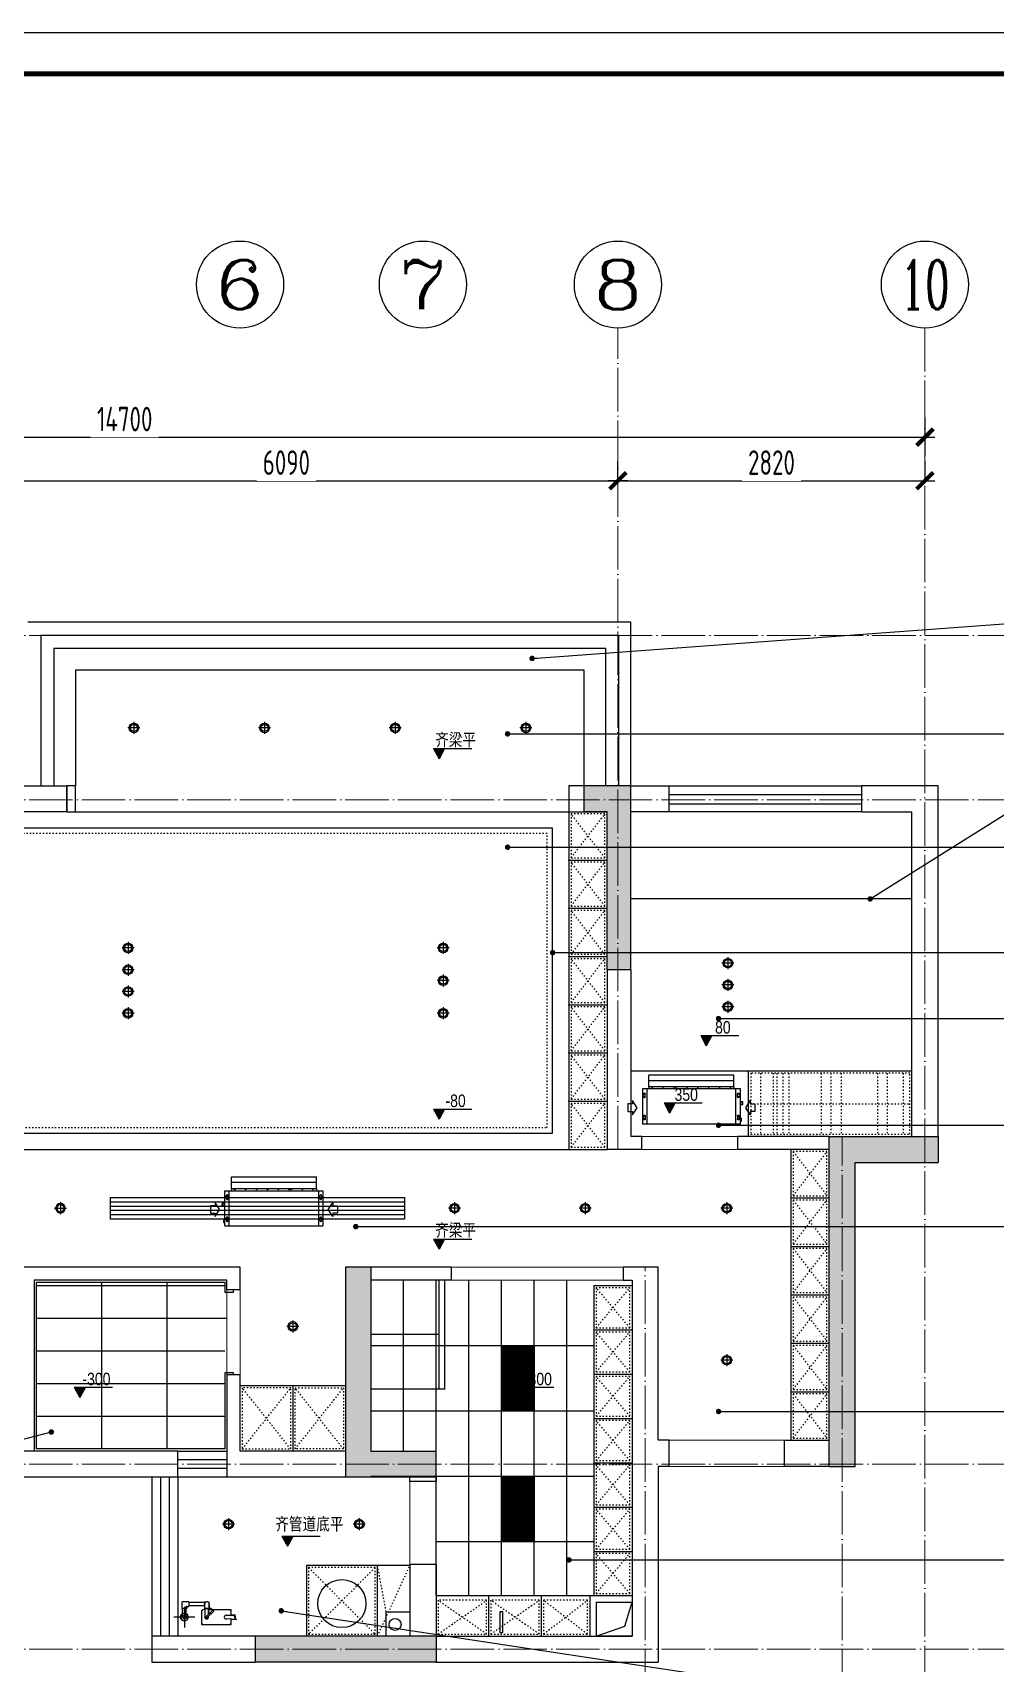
# Model space of a CAD drawing. Header units: inches. Extents: x -50945 to 250244, y -404780 to 18493.
# Drawn here: x 105423 to 114265, y -352325 to -337352 of the extents above; entities that cross this region are included whole.
import ezdxf
from ezdxf.enums import TextEntityAlignment as Align

# ---------------------------------------------------------------- set-up
doc = ezdxf.new("R2010")
doc.units = ezdxf.units.IN
doc.header["$MEASUREMENT"] = 0
doc.linetypes.add('ACAD_ISO03W100', pattern=[30, 12, -18])
doc.linetypes.add('DOTE', pattern=[2.42, 2, -0.2, 0.02, -0.2])
for name, color, linetype in [('15开关布置图-YJ', 2, 'Continuous'), ('AXIS', 1, 'Continuous'), ('AXIS_TEXT', 7, 'Continuous'), ('A图框', 7, 'Continuous'), ('D-ARCHI', 250, 'Continuous'), ('EVH 立面填充', 8, 'Continuous'), ('IBS-003-建筑窗框', 3, 'Continuous'), ('IBS-050-建筑文字标注', 50, 'Continuous'), ('IBS-182-原建筑非承重墙', 150, 'Continuous'), ('IBS-200-原建筑承重墙柱', 200, 'Continuous'), ('IBS-63-原建筑窗', 63, 'Continuous'), ('IDS-030-造型完成面(看线)', 30, 'Continuous'), ('IDS-040-固定高家具', 40, 'Continuous'), ('IFF-31-卫浴洁具', 31, 'Continuous'), ('IFF-51-活动家具', 51, 'Continuous'), ('IRC-022-天花设备', 22, 'Continuous'), ('IRC-2-天花灯具', 2, 'Continuous'), ('IRC-30-天花轮廓线', 30, 'Continuous'), ('外标注', 50, 'Continuous')]:
    doc.layers.add(name, color=color, linetype=linetype)
for name, color, linetype, lineweight in [('墙体', 9, 'Continuous', 25), ('天棚材质标注', 2, 'Continuous', 5), ('门', 65, 'Continuous', 13)]:
    doc.layers.add(name, color=color, linetype=linetype, lineweight=lineweight)
doc.styles.add('-宋体', font='', dxfattribs={"width": 0.8})
doc.styles.add('_TCH_AXIS', font='COMPLEX', dxfattribs={"bigfont": 'GBCBIG'})
doc.styles.add('COMPLEX', font='COMPLEX')
doc.styles.add('HBA-DIMT', font='ARCHS.SHX', dxfattribs={"width": 0.8})
doc.styles.get('-宋体').set_extended_font_data('SimSun')
doc.dimstyles.new('HBA_40', dxfattribs={"dimscale": 50, "dimtxt": 2.5, "dimasz": 0.1, "dimexe": 2, "dimexo": 2.5, "dimgap": 0.6, "dimtad": 1, "dimdec": 0, "dimrnd": 5, "dimzin": 0, "dimtxsty": 'HBA-DIMT', "dimblk": 'HBA_DIMENSION_TICK', "dimblk1": 'HBA_DIMENSION_TICK', "dimblk2": 'HBA_DIMENSION_TICK', "dimcen": 0.125, "dimclrd": 44, "dimclre": 44, "dimclrt": 2, "dimadec": 0, "dimazin": 0, "dimtfac": 1, "dimtdec": 0, "dimtix": 1, "dimtmove": 1, "dimatfit": 3, "dimldrblk": 'HBA_Leader_Dot', "dimfxl": 0, "dimtvp": 1, "dimtfill": 1, "dimtolj": 1, "dimtzin": 0, "dimarcsym": 0})

# ---------------------------------------------------------------- blocks, each defined once
blk = doc.blocks.new('11')
at = {"layer": 'IBS-182-原建筑非承重墙'}
for p, q in [((140567, -1131), (140516, -1131)), ((140535, -1131), (140528, -1131)), ((140528, -1166), (140567, -1166)), ((140528, -1166), (140567, -1166)), ((140567, -1131), (140535, -1131)), ((140567, -1131), (140535, -1131)), ((140567, -1166), (140535, -1166)), ((140841, -1081), (140567, -1080)), ((140567, -1080), (140567, -1131)), ((140576, -1080), (140567, -1080)), ((140567, -1080), (140567, -1131)), ((140567, -1101), (140567, -1131)), ((140567, -1131), (140615, -1132)), ((140567, -1166), (140567, -1196)), ((140615, -1166), (140567, -1166)), ((140567, -1166), (140567, -1217)), ((140567, -1166), (140567, -1196)), ((140820, -1081), (140588, -1080)), ((140820, -1081), (140588, -1080)), ((140788, -1145), (140728, -1204)), ((140775, -1157), (140728, -1204)), ((140797, -1154), (140737, -1214)), ((140737, -1214), (140775, -1175)), ((140737, -1214), (140775, -1175)), ((140775, -1157), (140788, -1145)), ((140775, -1149), (140775, -1157)), ((140775, -1149), (140775, -1157)), ((140775, -1149), (140775, -1157)), ((140775, -1217), (140775, -1175)), ((140775, -1175), (140775, -1227)), ((140775, -1175), (140775, -1217)), ((140809, -1218), (140810, -1149)), ((140809, -1227), (140810, -1149)), ((140810, -1145), (140810, -1149)), ((140810, -1149), (140810, -1145)), ((140841, -1081), (140820, -1081)), ((140840, -1209), (140841, -1081)), ((140840, -1101), (140841, -1081)), ((140840, -1197), (140840, -1101)), ((140840, -1209), (140840, -1101)), ((140901, -1150), (141093, -1150)), ((140980, -1150), (140980, -1228)), ((140980, -1180), (140980, -1248)), ((140980, -1180), (140980, -1228)), ((140997, -1245), (140997, -1054)), ((141014, -1150), (141014, -1228)), ((141014, -1228), (141014, -1180)), ((141014, -1228), (141014, -1180)), ((140567, -1208), (140567, -1217)), ((140567, -1217), (140770, -1217)), ((140567, -1217), (140587, -1217)), ((140587, -1217), (140775, -1217)), ((140587, -1217), (140740, -1217)), ((140737, -1214), (140728, -1204)), ((140728, -1204), (140737, -1214)), ((140750, -1227), (140737, -1214)), ((140740, -1217), (140750, -1227)), ((140775, -1227), (140750, -1227)), ((140750, -1227), (140770, -1227)), ((140770, -1217), (140770, -1288)), ((140812, -1227), (140770, -1227)), ((140770, -1269), (140770, -1227)), ((140770, -1227), (140770, -1269)), ((140770, -1269), (140770, -1288)), ((140775, -1217), (140775, -1227)), ((140775, -1217), (140775, -1227)), ((140775, -1227), (140809, -1227)), ((140955, -1286), (140803, -1286)), ((140803, -1286), (140812, -1286)), ((140803, -1286), (140812, -1286)), ((140809, -1218), (140820, -1218)), ((140809, -1218), (140809, -1227)), ((140812, -1252), (140812, -1221)), ((140812, -1252), (140812, -1221)), ((140812, -1252), (140812, -1227)), ((140812, -1252), (140812, -1269)), ((140812, -1252), (140955, -1252)), ((140812, -1286), (140812, -1252)), ((140812, -1286), (140812, -1252)), ((140955, -1252), (140953, -1252)), ((140955, -1252), (140953, -1252)), ((140962, -1248), (140955, -1248)), ((140955, -1290), (140955, -1248)), ((140955, -1251), (140955, -1252)), ((140955, -1251), (140955, -1252)), ((140955, -1290), (140982, -1290)), ((140975, -1234), (140975, -1228)), ((140975, -1228), (140980, -1228)), ((140975, -1248), (140975, -1228)), ((140975, -1228), (141018, -1228)), ((140980, -1228), (140975, -1228)), ((140975, -1228), (140975, -1234)), ((140975, -1234), (140975, -1248)), ((140980, -1248), (140975, -1248)), ((140975, -1248), (140980, -1248)), ((140980, -1228), (141014, -1228)), ((140980, -1248), (140980, -1228)), ((140980, -1228), (141018, -1228)), ((140982, -1290), (141018, -1290)), ((141014, -1228), (141018, -1228)), ((141018, -1228), (141014, -1228)), ((141018, -1228), (141014, -1228)), ((141018, -1235), (141018, -1228)), ((141018, -1235), (141018, -1228)), ((141018, -1228), (141018, -1235)), ((141018, -1235), (141018, -1228)), ((141018, -1228), (141018, -1235)), ((141018, -1235), (141018, -1290))]:
    blk.add_line(p, q, dxfattribs=at)
blk.add_circle((140997, -1150), 34.9, dxfattribs=at)
for start, end in [(0, 180), (0, 180), (180, 240.5217), (180, 240.5217), (299.176, 0), (299.176, 0)]:
    blk.add_arc((140997, -1150), 34.9, start, end, dxfattribs=at)
for centre, major_axis, start_param, end_param in [((140553, -1149), (-17.5, -17.5), -1.141223, -0.024085), ((140540, -1140), (-6.72, -6.72), 4.378011, 6.612288), ((140531, -1157), (-6.72, -6.72), 1.236418, 3.470695), ((140588, -1101), (-14.5, 14.5), 5.495149, 7.065946), ((140587, -1196), (-14.5, 14.5), 0.78276, 2.353557), ((140615, -1149), (-12.1, -12.1), 0.78276, 3.924353), ((140793, -1149), (-12.1, 12.1), 3.924353, 7.065946), ((140793, -1149), (-4.6, -4.6), 1.568158, 4.709751), ((140820, -1101), (-14.5, -14.5), 2.353557, 3.924353), ((140820, -1197), (-14.5, -14.5), 0.78276, 2.353557), ((140997, -1150), (-12.1, 12.1), 4.709751, 10.992936), ((140791, -1269), (-15, 15), 0.78276, 2.986227), ((140791, -1269), (-15, 15), 2.986227, 3.924353), ((140962, -1234), (-9.66, 9.66), 2.353557, 3.924353)]:
    blk.add_ellipse(centre, major_axis=major_axis, ratio=1, start_param=start_param, end_param=end_param, dxfattribs=at)
at = {"layer": 'IBS-182-原建筑非承重墙', "extrusion": (0, 0, -1)}
for start_param, end_param in [(5.500425, 7.071221), (5.500425, 7.071221), (3.929629, 5.500425), (3.929629, 5.500425), (7.071221, 8.642018), (7.071221, 8.642018), (2.358832, 3.929629), (2.358832, 3.929629)]:
    blk.add_ellipse((140997, -1150), major_axis=(-12.1, 12.1), ratio=1, start_param=start_param, end_param=end_param, dxfattribs=at)
blk = doc.blocks.new('HBA_DIMENSION_TICK')
at = {"color": 0, "linetype": 'ByBlock'}
for p, q in [((-10, 0), (0, 0)), ((0, 0), (10, 0))]:
    blk.add_line(p, q, dxfattribs=at)
at = {"color": 50, "linetype": 'ByBlock'}
blk.add_solid([(-10, -7), (-7, -10), (7, 10), (10, 7)], dxfattribs=at)
blk = doc.blocks.new('*D871')
at = {"layer": 'Defpoints', "color": 0, "transparency": 16777216}
for p in [(110799, -341466), (104709, -341691), (110799, -341691)]:
    blk.add_point(p, dxfattribs=at)
at = {"layer": '外标注', "color": 44, "lineweight": -2, "transparency": 16777216}
for p, q in [((104709, -341466), (104709, -341286)), ((110799, -341466), (110799, -341286)), ((104718, -341466), (110790, -341466))]:
    blk.add_line(p, q, dxfattribs=at)
at = {"layer": '外标注', "color": 44, "lineweight": -2, "transparency": 16777216, "xscale": 9, "yscale": 9, "zscale": 9, "rotation": 180}
blk.add_blockref('HBA_DIMENSION_TICK', (104709, -341466), dxfattribs=at)
at = {"layer": '外标注', "color": 44, "lineweight": -2, "transparency": 16777216, "xscale": 9, "yscale": 9, "zscale": 9}
blk.add_blockref('HBA_DIMENSION_TICK', (110799, -341466), dxfattribs=at)
at = {"layer": '外标注', "color": 2, "transparency": 16777216, "insert": (107754, -341300), "char_height": 225, "attachment_point": 5, "style": 'HBA-DIMT', "bg_fill": 3, "box_fill_scale": 1.25, "bg_fill_color": 256, "bg_fill_true_color": 13158600, "bg_fill_transparency": 0}
blk.add_mtext('\\A1;6090', dxfattribs=at)
blk = doc.blocks.new('HBA_Leader_Dot')
at = {"color": 0, "linetype": 'ByBlock'}
blk.add_line((-5, 0), (-10, 0), dxfattribs=at)
at = {"color": 0, "linetype": 'ByBlock', "const_width": 5}
blk.add_lwpolyline([(-2.5, 0, 1), (2.5, 0, 1)], format="xyb", close=True, dxfattribs=at)
blk = doc.blocks.new('*D872')
at = {"layer": 'Defpoints', "color": 0, "transparency": 16777216}
for p in [(113619, -341466), (110799, -341691), (113619, -341691)]:
    blk.add_point(p, dxfattribs=at)
at = {"layer": '外标注', "color": 44, "lineweight": -2, "transparency": 16777216}
for p, q in [((110799, -341466), (110799, -341286)), ((113619, -341466), (113619, -341286)), ((110808, -341466), (113610, -341466))]:
    blk.add_line(p, q, dxfattribs=at)
at = {"layer": '外标注', "color": 44, "lineweight": -2, "transparency": 16777216, "xscale": 9, "yscale": 9, "zscale": 9, "rotation": 180}
blk.add_blockref('HBA_DIMENSION_TICK', (110799, -341466), dxfattribs=at)
at = {"layer": '外标注', "color": 44, "lineweight": -2, "transparency": 16777216, "xscale": 9, "yscale": 9, "zscale": 9}
blk.add_blockref('HBA_DIMENSION_TICK', (113619, -341466), dxfattribs=at)
at = {"layer": '外标注', "color": 2, "transparency": 16777216, "insert": (112209, -341300), "char_height": 225, "attachment_point": 5, "style": 'HBA-DIMT', "bg_fill": 3, "box_fill_scale": 1.25, "bg_fill_color": 256, "bg_fill_true_color": 13158600, "bg_fill_transparency": 0}
blk.add_mtext('\\A1;2820', dxfattribs=at)
blk = doc.blocks.new('*D873')
at = {"layer": 'Defpoints', "color": 0, "transparency": 16777216}
for p in [(113619, -341066), (98919, -341466), (113619, -341466)]:
    blk.add_point(p, dxfattribs=at)
at = {"layer": '外标注', "color": 44, "lineweight": -2, "transparency": 16777216}
for p, q in [((98919, -341241), (98919, -340886)), ((113619, -341241), (113619, -340886)), ((98928, -341066), (113610, -341066))]:
    blk.add_line(p, q, dxfattribs=at)
at = {"layer": '外标注', "color": 44, "lineweight": -2, "transparency": 16777216, "xscale": 9, "yscale": 9, "zscale": 9, "rotation": 180}
blk.add_blockref('HBA_DIMENSION_TICK', (98919, -341066), dxfattribs=at)
at = {"layer": '外标注', "color": 44, "lineweight": -2, "transparency": 16777216, "xscale": 9, "yscale": 9, "zscale": 9}
blk.add_blockref('HBA_DIMENSION_TICK', (113619, -341066), dxfattribs=at)
at = {"layer": '外标注', "color": 2, "transparency": 16777216, "insert": (106269, -340900), "char_height": 225, "attachment_point": 5, "style": 'HBA-DIMT', "bg_fill": 3, "box_fill_scale": 1.25, "bg_fill_color": 256, "bg_fill_true_color": 13158600, "bg_fill_transparency": 0}
blk.add_mtext('\\A1;14700', dxfattribs=at)
blk = doc.blocks.new('_AXISO')
blk.add_circle((0, 0), 0.5)
at = {"layer": 'AXIS_TEXT', "style": 'COMPLEX', "width": 1.041667}
blk.add_attdef('A', text='', height=0.56, dxfattribs=at).set_placement((-0.25, -0.28), (0.25, -0.28), align=Align.FIT)
blk = doc.blocks.new('gegeg')
at = {"layer": 'A图框'}
blk.add_lwpolyline([(162587, -39218), (162587, -60008), (133187, -60008), (133187, -39218)], close=True, dxfattribs=at)
at = {"layer": 'A图框', "const_width": 42}
blk.add_lwpolyline([(133537, -40125), (133537, -39568), (162237, -39568), (162237, -57908)], dxfattribs=at)
blk = doc.blocks.new('A$C2C253EB8')
at = {"layer": 'IRC-2-天花灯具', "color": 250}
for p, q in [((0, 55), (110, 55)), ((55, 0), (55, 110))]:
    blk.add_line(p, q, dxfattribs=at)
at = {"layer": 'IRC-2-天花灯具', "color": 2}
blk.add_ellipse((55, 55), major_axis=(44, 0), ratio=1, start_param=1.571461413961594, end_param=7.85464672114118, dxfattribs=at)
at = {"layer": 'IRC-2-天花灯具', "color": 251}
blk.add_ellipse((55, 55), major_axis=(33, 0), ratio=1, start_param=1.570667, end_param=7.853852, dxfattribs=at)
blk = doc.blocks.new('A$C61603E42')
at = {"layer": '墙体'}
blk.add_hatch(color=256, dxfattribs=at).paths.add_polyline_path([(85, 0), (171, 157), (0, 157)])
blk.add_line((0, 157), (585, 157), dxfattribs=at)
for points in [[(0, 157), (85, 0)], [(171, 157), (85, 0)]]:
    blk.add_lwpolyline(points, dxfattribs=at)
blk = doc.blocks.new('ewrwrewqewer')
at = {"layer": 'IRC-022-天花设备'}
for p, q in [((1808539, 857245), (1808539, 857568)), ((1808539, 857268), (1808539, 857568)), ((1809439, 857568), (1808539, 857568)), ((1808552, 857514), (1808552, 857523)), ((1808566, 857493), (1808566, 857523)), ((1808579, 857245), (1808579, 857568)), ((1809399, 857568), (1809399, 857245)), ((1809412, 857493), (1809412, 857523)), ((1809426, 857514), (1809426, 857523)), ((1809439, 857568), (1809439, 857245)), ((1809439, 857541), (1809449, 857541)), ((1809449, 857541), (1809449, 857515)), ((1808406, 857418), (1808406, 857453)), ((1808406, 857453), (1808448, 857453)), ((1808406, 857383), (1808406, 857418)), ((1808448, 857383), (1808406, 857383)), ((1808448, 857453), (1808448, 857483)), ((1808448, 857483), (1808490, 857418)), ((1808490, 857418), (1808448, 857353)), ((1808448, 857353), (1808448, 857383)), ((1808552, 857514), (1808539, 857514)), ((1808552, 857501), (1808539, 857501)), ((1808552, 857493), (1808552, 857501)), ((1809426, 857514), (1809439, 857514)), ((1809426, 857501), (1809439, 857501)), ((1809426, 857493), (1809426, 857501)), ((1809439, 857515), (1809449, 857515)), ((1809439, 857390), (1809459, 857390)), ((1809439, 857385), (1809459, 857385)), ((1809459, 857390), (1809459, 857360)), ((1809459, 857390), (1809463, 857386)), ((1809463, 857386), (1809463, 857363)), ((1809530, 857483), (1809488, 857418)), ((1809488, 857418), (1809530, 857353)), ((1809530, 857453), (1809530, 857483)), ((1809572, 857453), (1809530, 857453)), ((1809530, 857353), (1809530, 857383)), ((1809530, 857383), (1809572, 857383)), ((1809572, 857418), (1809572, 857453)), ((1809572, 857383), (1809572, 857418)), ((1808552, 857311), (1808539, 857311)), ((1808552, 857298), (1808539, 857298)), ((1809439, 857245), (1808539, 857245)), ((1808552, 857320), (1808552, 857311)), ((1808552, 857298), (1808552, 857290)), ((1808566, 857320), (1808566, 857290)), ((1808599, 857225), (1808599, 857245)), ((1809379, 857225), (1808599, 857225)), ((1808599, 857225), (1808599, 857118)), ((1809379, 857225), (1809379, 857245)), ((1809379, 857225), (1809379, 857118)), ((1809412, 857320), (1809412, 857290)), ((1809426, 857320), (1809426, 857311)), ((1809426, 857311), (1809439, 857311)), ((1809426, 857298), (1809439, 857298)), ((1809426, 857298), (1809426, 857290)), ((1809439, 857365), (1809459, 857365)), ((1809439, 857360), (1809459, 857360)), ((1809459, 857360), (1809463, 857363)), ((1808599, 857169), (1809379, 857169)), ((1809379, 857118), (1808599, 857118))]:
    blk.add_line(p, q, dxfattribs=at)
for centre in [(1808629, 857235), (1808729, 857235), (1808829, 857235), (1808849, 857235), (1808948, 857235), (1809048, 857235), (1809148, 857235), (1809248, 857235), (1809348, 857235)]:
    blk.add_circle(centre, 2.35, dxfattribs=at)
for centre, start, end in [((1808559, 857523), 359.9995, 180), ((1809419, 857523), 0, 180.0005), ((1808559, 857493), 180, 0.0316), ((1809419, 857493), 179.9684, 0), ((1808559, 857320), 359.9684, 180), ((1808559, 857290), 180, 0.0005), ((1809419, 857320), 0, 180.0316), ((1809419, 857290), 179.9995, 0)]:
    blk.add_arc(centre, 6.67, start, end, dxfattribs=at)

msp = doc.modelspace()

# ---------------------------------------------------------------- hatches: boundary and pattern name
at = {"layer": 'EVH 立面填充'}
h = msp.add_hatch(color=256, dxfattribs=at)
h.dxf.hatch_style = 1
h.paths.add_polyline_path([(110698.67, -344506.29), (110698.67, -345956.29), (110918.67, -345956.29), (110918.67, -344266.29), (110488.67, -344266.29), (110488.67, -344506.29)])
h = msp.add_hatch(color=256, dxfattribs=at)
h.dxf.hatch_style = 1
h.paths.add_polyline_path([(112978.67, -347726.29), (113738.67, -347726.29), (113738.67, -347486.29), (112738.67, -347486.29), (112738.67, -350516.29), (112978.67, -350516.29)])
h = msp.add_hatch(color=256, dxfattribs=at)
h.dxf.hatch_style = 1
h.paths.add_polyline_path([(109128.37, -350616.29), (109128.37, -350376.29), (108528.37, -350376.29), (108528.37, -348686.29), (108298.37, -348686.29), (108298.37, -350616.29)])
h = msp.add_hatch(color=256, dxfattribs=at)
h.dxf.hatch_style = 1
h.paths.add_polyline_path([(107468.37, -352075.46), (107468.37, -352313.79), (109128.37, -352313.79), (109128.37, -352075.46)])
at = {"layer": 'IRC-2-天花灯具'}
h = msp.add_hatch(dxfattribs=at)
h.set_pattern_fill('ANSI31', color=256, scale=80)
h.set_pattern_definition([(45, (0, -44951.78), (-7.0710678, 7.0710678), [])])
h.paths.add_polyline_path([(110028.15, -349406.29), (109728.15, -349406.29), (109728.15, -350006.29), (110028.15, -350006.29)])
h = msp.add_hatch(dxfattribs=at)
h.set_pattern_fill('ANSI31', color=256, scale=80)
h.set_pattern_definition([(45, (0, -46151.78), (-7.0710678, 7.0710678), [])])
h.paths.add_polyline_path([(110028.15, -350606.29), (109728.15, -350606.29), (109728.15, -351206.29), (110028.15, -351206.29)])

# ---------------------------------------------------------------- linework, layer by layer
for p in [(110348.67, -344949.15), (110348.67, -345392), (110348.67, -345834.86), (110348.67, -346277.72), (110348.67, -346720.58), (110348.67, -347163.43), (112388.67, -348051.29), (112388.67, -348496.29), (112388.67, -348941.29), (112388.67, -349386.29), (112388.67, -349831.29)]:
    msp.add_point(p)
at = {"layer": 'D-ARCHI', "color": 251, "linetype": 'DOTE', "lineweight": 5, "ltscale": 200}
for p, q in [((116438.67, -342886.05), (96111.41, -342886.05)), ((116438.67, -344396.29), (96098.67, -344396.29)), ((112858.67, -355014.62), (112858.67, -347486.29)), ((111048.37, -355014.62), (111048.37, -348686.29)), ((116438.67, -350496.29), (96111.41, -350496.29)), ((116438.67, -352194.62), (96111.41, -352194.62))]:
    msp.add_line(p, q, dxfattribs=at)
at = {"layer": 'IBS-003-建筑窗框', "color": 251, "ltscale": 10}
for p, q in [((110918.67, -342766.05), (105378.67, -342766.05)), ((110918.67, -344266.29), (110918.67, -342766.05)), ((110688.67, -343006.05), (105618.67, -343006.05)), ((105618.67, -343006.05), (105618.67, -344266.29)), ((110688.67, -344266.29), (110688.67, -343006.05)), ((110488.67, -343206.05), (105818.67, -343206.05)), ((105818.67, -343206.05), (105818.67, -344266.29)), ((110488.67, -344266.29), (110488.67, -343206.05)), ((111268.67, -344266.29), (113038.67, -344266.29)), ((113038.67, -344506.29), (111268.67, -344506.29)), ((106758.37, -350376.29), (107208.37, -350376.29)), ((106518.37, -350616.29), (106518.37, -352076.29)), ((107208.37, -350616.29), (106758.37, -350616.29)), ((106758.37, -350616.29), (106758.37, -352076.29))]:
    msp.add_line(p, q, dxfattribs=at)
at = {"layer": 'IBS-182-原建筑非承重墙'}
for p, q in [((105228.67, -344266.29), (105738.67, -344266.29)), ((105738.67, -344506.29), (105738.67, -344266.29)), ((110918.67, -344266.29), (111268.67, -344266.29)), ((111268.67, -344506.29), (111268.67, -344266.29)), ((113738.67, -344266.29), (113038.67, -344266.29)), ((113038.67, -344506.29), (113038.67, -344266.29)), ((113738.67, -347486.29), (113738.67, -344266.29)), ((105738.67, -344506.29), (105228.67, -344506.29)), ((111268.67, -344506.29), (110918.67, -344506.29)), ((113038.67, -344506.29), (113498.67, -344506.29)), ((113498.67, -347486.29), (113498.67, -344506.29)), ((110698.67, -345956.29), (110698.67, -347606.29)), ((110918.67, -345956.29), (110918.67, -347486.29)), ((111018.67, -347486.29), (110918.67, -347486.29)), ((111018.67, -347606.29), (111018.67, -347486.29)), ((111898.67, -347606.29), (111898.67, -347486.29)), ((112738.67, -347486.29), (111898.67, -347486.29)), ((111018.67, -347606.29), (110698.67, -347606.29)), ((112738.67, -347606.29), (111898.67, -347606.29)), ((107328.37, -348686.29), (103678.37, -348686.29)), ((107328.37, -348896.29), (107328.37, -348686.29)), ((109268.37, -348686.29), (108528.37, -348686.29)), ((109268.37, -348686.29), (109268.37, -348806.29)), ((111168.37, -348686.29), (110848.37, -348686.29)), ((110848.37, -348686.29), (110848.37, -348806.29)), ((111168.37, -350276.29), (111168.37, -348686.29)), ((107208.37, -348806.29), (105438.37, -348806.29)), ((105438.37, -348806.29), (105438.37, -350376.29)), ((107208.37, -348896.29), (107208.37, -348806.29)), ((109268.37, -348806.29), (108528.37, -348806.29)), ((110848.37, -348806.29), (110928.37, -348806.29)), ((110928.37, -348806.29), (110928.37, -352076.29)), ((107328.37, -348896.29), (107208.37, -348896.29)), ((107328.37, -349676.29), (107208.37, -349676.29)), ((107208.37, -349676.29), (107208.37, -350616.29)), ((107328.37, -350376.29), (107328.37, -349676.29)), ((111268.37, -350276.29), (111168.37, -350276.29)), ((111268.37, -350516.29), (111268.37, -350276.29)), ((112328.67, -350516.29), (112328.67, -350276.29)), ((112328.67, -350276.29), (112738.67, -350276.29)), ((105438.37, -350376.29), (104058.37, -350376.29)), ((106758.37, -350376.29), (105438.37, -350376.29)), ((106758.37, -350616.29), (106758.37, -350376.29)), ((108298.37, -350376.29), (107328.37, -350376.29)), ((111268.37, -350516.29), (111168.37, -350516.29)), ((111168.37, -350516.29), (111168.37, -352314.62)), ((112738.67, -350516.29), (112328.67, -350516.29)), ((106518.37, -350616.29), (104058.37, -350616.29)), ((106758.37, -350616.29), (106518.37, -350616.29)), ((108298.37, -350616.29), (107208.37, -350616.29)), ((108888.37, -350656.29), (108888.37, -350616.29)), ((109128.37, -350656.29), (108888.37, -350656.29)), ((109128.37, -350616.29), (109128.37, -350656.29)), ((109128.37, -351416.29), (108888.37, -351416.29)), ((108888.37, -351416.29), (108888.37, -352076.29)), ((109128.37, -351416.29), (109128.37, -352076.29)), ((110540.13, -351703.3), (110540.13, -352076.29)), ((110540.13, -351703.3), (110928.37, -351703.3)), ((108668.37, -351856.29), (108668.37, -352076.29)), ((108888.37, -351856.29), (108668.37, -351856.29)), ((110600.13, -351763.3), (110600.13, -352076.29)), ((110600.13, -351763.3), (110928.37, -351763.3)), ((110861.84, -351983.71), (110928.37, -351763.3)), ((110600.13, -352076.29), (110861.84, -351983.71)), ((107468.37, -352076.29), (106518.37, -352076.29)), ((106518.37, -352076.29), (106518.37, -352314.62)), ((109128.37, -352076.29), (110928.37, -352076.29)), ((110928.37, -352076.29), (110600.13, -352076.29)), ((106518.37, -352314.62), (107468.37, -352314.62)), ((109128.37, -352314.62), (111168.37, -352314.62))]:
    msp.add_line(p, q, dxfattribs=at)
for points in [[(105738.67, -344506.29), (105818.67, -344506.29), (105818.67, -344266.29), (105738.67, -344266.29)], [(110348.67, -344506.29), (110488.67, -344506.29), (110488.67, -344266.29), (110348.67, -344266.29)]]:
    msp.add_lwpolyline(points, close=True, dxfattribs=at)
msp.add_circle((108752.41, -351967.86), 55, dxfattribs=at)
at = {"layer": 'IBS-200-原建筑承重墙柱', "ltscale": 0.02}
for p, q in [((110488.67, -344506.29), (110488.67, -344266.29)), ((110918.67, -344266.29), (110488.67, -344266.29)), ((110918.67, -345956.29), (110918.67, -344266.29)), ((110698.67, -344506.29), (110488.67, -344506.29)), ((110698.67, -345956.29), (110698.67, -344506.29)), ((110918.67, -345956.29), (110698.67, -345956.29)), ((112738.67, -350516.29), (112738.67, -347486.29)), ((112738.67, -347486.29), (113738.67, -347486.29)), ((113738.67, -347486.29), (113738.67, -347726.29)), ((112978.67, -350516.29), (112978.67, -347726.29)), ((112978.67, -347726.29), (113738.67, -347726.29)), ((108298.37, -348686.29), (108298.37, -350616.29)), ((108528.37, -348686.29), (108298.37, -348686.29)), ((108528.37, -348686.29), (108528.37, -350376.29)), ((108528.37, -350376.29), (109128.37, -350376.29)), ((109128.37, -350616.29), (109128.37, -350376.29)), ((112738.67, -350516.29), (112978.67, -350516.29)), ((109128.37, -350616.29), (108298.37, -350616.29)), ((109128.37, -352076.29), (107468.37, -352076.29)), ((107468.37, -352076.29), (107468.37, -352314.62)), ((109128.37, -352076.29), (109128.37, -352314.62)), ((109128.37, -352314.62), (107468.37, -352314.62))]:
    msp.add_line(p, q, dxfattribs=at)
at = {"layer": 'IBS-63-原建筑窗'}
for p, q in [((110808.67, -342886.05), (105498.67, -342886.05)), ((105498.67, -342886.05), (105498.67, -344266.29)), ((110808.67, -344266.29), (110808.67, -342886.05)), ((111268.67, -344346.29), (113038.67, -344346.29)), ((111268.67, -344433.87), (113038.67, -344433.87)), ((107208.37, -350456.29), (106758.37, -350456.29)), ((106598.37, -350616.29), (106598.37, -352076.29)), ((106678.37, -350616.29), (106678.37, -352076.29)), ((107208.37, -350536.29), (106758.37, -350536.29))]:
    msp.add_line(p, q, dxfattribs=at)
at = {"layer": 'IDS-030-造型完成面(看线)'}
msp.add_lwpolyline([(107268.37, -349676.29), (107268.37, -349656.29), (107188.37, -349656.29), (107188.37, -350356.29), (105458.37, -350356.29), (105458.37, -348826.29), (107188.37, -348826.29), (107188.37, -348916.29), (107268.37, -348916.29), (107268.37, -348896.29)], dxfattribs=at)
at = {"layer": 'IDS-040-固定高家具'}
for p, q in [((110348.67, -344506.29), (110348.67, -347606.29)), ((110348.67, -344506.29), (110698.67, -344506.29)), ((110348.67, -344949.15), (110698.67, -344949.15)), ((110348.67, -345392), (110698.67, -345392)), ((110348.67, -345834.86), (110698.67, -345834.86)), ((110348.67, -346277.72), (110698.67, -346277.72)), ((110348.67, -346720.58), (110698.67, -346720.58)), ((113498.67, -346886.29), (111998.67, -346886.29)), ((111998.67, -347486.29), (111998.67, -346886.29)), ((110348.67, -347163.43), (110698.67, -347163.43)), ((110348.67, -347606.29), (110698.67, -347606.29)), ((112388.67, -350276.29), (112388.67, -347606.29)), ((112388.67, -348051.29), (112738.67, -348051.29)), ((112388.67, -348496.29), (112738.67, -348496.29)), ((110578.37, -348856.29), (110578.37, -351703.3)), ((110578.37, -348856.29), (110928.37, -348856.29)), ((112388.67, -348941.29), (112738.67, -348941.29)), ((110578.37, -349263.01), (110928.37, -349263.01)), ((112388.67, -349386.29), (112738.67, -349386.29)), ((110578.37, -349669.72), (110928.37, -349669.72)), ((108298.37, -349776.29), (107328.37, -349776.29)), ((107813.37, -349776.29), (107813.37, -350376.29)), ((112388.67, -349831.29), (112738.67, -349831.29)), ((110578.37, -350076.44), (110928.37, -350076.44)), ((110578.37, -350483.15), (110928.37, -350483.15)), ((110578.37, -350889.87), (110928.37, -350889.87)), ((110578.37, -351296.58), (110928.37, -351296.58)), ((108888.37, -351426.29), (107938.37, -351426.29)), ((107938.37, -351426.29), (107938.37, -352076.29)), ((108588.37, -351426.29), (108588.37, -352076.29)), ((109128.37, -351703.3), (110540.13, -351703.3)), ((109611.7, -351703.3), (109611.7, -352076.29)), ((110095.04, -351703.3), (110095.04, -352076.29))]:
    msp.add_line(p, q, dxfattribs=at)
at = {"layer": 'IDS-040-固定高家具', "linetype": 'ACAD_ISO03W100'}
for p, q in [((110368.67, -344929.15), (110678.67, -344526.29)), ((110678.67, -344929.15), (110368.67, -344526.29)), ((110368.67, -345372), (110678.67, -344969.15)), ((110678.67, -345372), (110368.67, -344969.15)), ((110368.67, -345814.86), (110678.67, -345412)), ((110678.67, -345814.86), (110368.67, -345412)), ((110368.67, -346257.72), (110678.67, -345854.86)), ((110678.67, -346257.72), (110368.67, -345854.86)), ((110368.67, -346700.58), (110678.67, -346297.72)), ((110678.67, -346700.58), (110368.67, -346297.72)), ((110368.67, -347143.43), (110678.67, -346740.58)), ((110678.67, -347143.43), (110368.67, -346740.58)), ((112107.83, -346906.29), (112107.83, -347466.29)), ((112224.46, -346906.29), (112224.46, -347466.29)), ((112258.16, -346906.29), (112258.16, -347466.29)), ((112312.59, -346906.29), (112312.59, -347466.29)), ((112369.61, -346906.29), (112369.61, -347466.29)), ((112665.1, -346906.29), (112665.1, -347466.29)), ((112753.22, -346906.29), (112753.22, -347466.29)), ((112849.12, -346906.29), (112849.12, -347466.29)), ((113183.49, -346906.29), (113183.49, -347466.29)), ((113271.61, -346906.29), (113271.61, -347466.29)), ((113419.35, -346906.29), (113419.35, -347466.29)), ((110368.67, -347586.29), (110678.67, -347183.43)), ((110678.67, -347586.29), (110368.67, -347183.43)), ((112018.67, -347186.29), (113478.67, -347186.29)), ((112408.67, -348031.29), (112718.67, -347626.29)), ((112408.67, -347626.29), (112718.67, -348031.29)), ((112408.67, -348476.29), (112718.67, -348071.29)), ((112408.67, -348071.29), (112718.67, -348476.29)), ((112408.67, -348921.29), (112718.67, -348516.29)), ((112408.67, -348516.29), (112718.67, -348921.29)), ((110598.37, -349243.01), (110908.37, -348876.29)), ((110908.37, -349243.01), (110598.37, -348876.29)), ((112408.67, -349366.29), (112718.67, -348961.29)), ((112408.67, -348961.29), (112718.67, -349366.29)), ((110598.37, -349649.72), (110908.37, -349283.01)), ((110908.37, -349649.72), (110598.37, -349283.01)), ((112408.67, -349811.29), (112718.67, -349406.29)), ((112408.67, -349406.29), (112718.67, -349811.29)), ((110598.37, -350056.44), (110908.37, -349689.72)), ((110908.37, -350056.44), (110598.37, -349689.72)), ((107348.37, -350356.29), (107793.37, -349796.29)), ((107793.37, -350356.29), (107348.37, -349796.29)), ((108278.37, -350356.29), (107833.37, -349796.29)), ((107833.37, -350356.29), (108278.37, -349796.29)), ((112408.67, -350256.29), (112718.67, -349851.29)), ((112408.67, -349851.29), (112718.67, -350256.29)), ((110598.37, -350463.15), (110908.37, -350096.44)), ((110908.37, -350463.15), (110598.37, -350096.44)), ((110598.37, -350869.87), (110908.37, -350503.15)), ((110908.37, -350869.87), (110598.37, -350503.15)), ((110598.37, -351276.58), (110908.37, -350909.87)), ((110908.37, -351276.58), (110598.37, -350909.87)), ((110598.37, -351683.3), (110908.37, -351316.58)), ((110908.37, -351683.3), (110598.37, -351316.58)), ((108568.37, -351446.29), (107958.37, -352056.29)), ((107958.37, -351446.29), (108568.37, -352056.29)), ((108588.37, -351426.29), (108668.37, -351856.29)), ((108590.16, -352076.29), (108888.37, -351426.29)), ((109148.37, -352056.29), (109591.7, -351746.29)), ((109591.7, -352056.29), (109148.37, -351746.29)), ((109631.7, -352056.29), (110075.04, -351746.29)), ((110075.04, -352056.29), (109631.7, -351746.29)), ((110115.04, -352056.29), (110518.71, -351746.29)), ((110518.71, -352056.29), (110115.04, -351746.29))]:
    msp.add_line(p, q, dxfattribs=at)
for points in [[(110368.67, -344929.15), (110678.67, -344929.15), (110678.67, -344526.29), (110368.67, -344526.29)], [(110368.67, -345372), (110678.67, -345372), (110678.67, -344969.15), (110368.67, -344969.15)], [(110368.67, -345814.86), (110678.67, -345814.86), (110678.67, -345412), (110368.67, -345412)], [(110368.67, -346257.72), (110678.67, -346257.72), (110678.67, -345854.86), (110368.67, -345854.86)], [(110368.67, -346700.58), (110678.67, -346700.58), (110678.67, -346297.72), (110368.67, -346297.72)], [(110368.67, -347143.43), (110678.67, -347143.43), (110678.67, -346740.58), (110368.67, -346740.58)], [(112018.67, -347466.29), (113478.67, -347466.29), (113478.67, -346906.29), (112018.67, -346906.29)], [(110368.67, -347586.29), (110678.67, -347586.29), (110678.67, -347183.43), (110368.67, -347183.43)], [(112408.67, -348031.29), (112718.67, -348031.29), (112718.67, -347626.29), (112408.67, -347626.29)], [(112408.67, -348476.29), (112718.67, -348476.29), (112718.67, -348071.29), (112408.67, -348071.29)], [(112408.67, -348921.29), (112718.67, -348921.29), (112718.67, -348516.29), (112408.67, -348516.29)], [(110598.37, -349243.01), (110908.37, -349243.01), (110908.37, -348876.29), (110598.37, -348876.29)], [(112408.67, -349366.29), (112718.67, -349366.29), (112718.67, -348961.29), (112408.67, -348961.29)], [(110598.37, -349649.72), (110908.37, -349649.72), (110908.37, -349283.01), (110598.37, -349283.01)], [(112408.67, -349811.29), (112718.67, -349811.29), (112718.67, -349406.29), (112408.67, -349406.29)], [(110598.37, -350056.44), (110908.37, -350056.44), (110908.37, -349689.72), (110598.37, -349689.72)], [(107348.37, -350356.29), (107793.37, -350356.29), (107793.37, -349796.29), (107348.37, -349796.29)], [(108278.37, -350356.29), (107833.37, -350356.29), (107833.37, -349796.29), (108278.37, -349796.29)], [(112408.67, -350256.29), (112718.67, -350256.29), (112718.67, -349851.29), (112408.67, -349851.29)], [(110598.37, -350463.15), (110908.37, -350463.15), (110908.37, -350096.44), (110598.37, -350096.44)], [(110598.37, -350869.87), (110908.37, -350869.87), (110908.37, -350503.15), (110598.37, -350503.15)], [(110598.37, -351276.58), (110908.37, -351276.58), (110908.37, -350909.87), (110598.37, -350909.87)], [(110598.37, -351683.3), (110908.37, -351683.3), (110908.37, -351316.58), (110598.37, -351316.58)], [(107958.37, -352056.29), (108568.37, -352056.29), (108568.37, -351446.29), (107958.37, -351446.29)], [(109148.37, -352056.29), (109591.7, -352056.29), (109591.7, -351746.29), (109148.37, -351746.29)], [(109631.7, -352056.29), (110075.04, -352056.29), (110075.04, -351746.29), (109631.7, -351746.29)], [(110115.04, -352056.29), (110518.71, -352056.29), (110518.71, -351746.29), (110115.04, -351746.29)]]:
    msp.add_lwpolyline(points, close=True, dxfattribs=at)
at = {"layer": 'IDS-040-固定高家具'}
msp.add_circle((108263.37, -351776.29), 220.91, dxfattribs=at)
at = {"layer": 'IFF-31-卫浴洁具', "ltscale": 0.02}
msp.add_lwpolyline([(109742.62, -351851.3), (109714.12, -351851.3), (109714.12, -352041.3), (109742.62, -352041.3)], close=True, dxfattribs=at)
at = {"layer": 'IFF-51-活动家具'}
for p, q in [((109158.37, -349806.29), (109158.37, -348806.29)), ((109208.37, -349806.29), (109208.37, -348806.29)), ((109158.37, -349306.29), (108528.37, -349306.29)), ((109208.37, -349806.29), (108528.37, -349806.29)), ((109128.37, -350376.29), (109128.37, -349806.29))]:
    msp.add_line(p, q, dxfattribs=at)
at = {"layer": 'IRC-022-天花设备'}
for p, q in [((106138.67, -348088.12), (108838.67, -348088.12)), ((106138.67, -348128.12), (108838.67, -348128.12)), ((106138.67, -348164.46), (108838.67, -348164.46)), ((106138.67, -348204.46), (108838.67, -348204.46))]:
    msp.add_line(p, q, dxfattribs=at)
msp.add_lwpolyline([(106138.67, -348046.29), (108838.67, -348046.29), (108838.67, -348246.29), (106138.67, -348246.29)], close=True, dxfattribs=at)
at = {"layer": 'IRC-2-天花灯具', "linetype": 'ACAD_ISO03W100'}
msp.add_lwpolyline([(105178.67, -347406.29), (110148.67, -347406.29), (110148.67, -344706.29), (105178.67, -344706.29)], close=True, dxfattribs=at)
at = {"layer": 'IRC-2-天花灯具'}
for points in [[(109728.15, -349406.29), (110028.15, -349406.29), (110028.15, -350006.29), (109728.15, -350006.29)], [(109728.15, -350606.29), (110028.15, -350606.29), (110028.15, -351206.29), (109728.15, -351206.29)]]:
    msp.add_lwpolyline(points, close=True, dxfattribs=at)
at = {"layer": 'IRC-30-天花轮廓线'}
for p, q in [((105738.67, -344506.29), (110348.67, -344506.29)), ((113498.67, -345306.29), (110918.67, -345306.29)), ((113498.67, -346886.29), (110918.67, -346886.29)), ((104978.67, -347606.29), (110348.67, -347606.29)), ((105458.37, -348856.29), (107188.37, -348856.29)), ((106058.37, -350356.29), (106058.37, -348826.29)), ((106658.37, -350356.29), (106658.37, -348826.29)), ((108828.15, -350376.29), (108828.15, -348806.29)), ((109128.15, -351703.3), (109128.15, -348806.29)), ((109428.15, -351703.3), (109428.15, -348806.29)), ((109728.15, -351703.3), (109728.15, -348806.29)), ((110028.15, -351703.3), (110028.15, -348806.29)), ((110328.15, -351703.3), (110328.15, -348806.29)), ((105458.37, -349156.29), (107208.37, -349156.29)), ((105458.37, -349456.29), (107188.37, -349456.29)), ((108528.15, -349406.29), (110578.15, -349406.29)), ((105458.37, -349756.29), (107188.37, -349756.29)), ((105458.37, -350056.29), (107188.37, -350056.29)), ((108528.15, -350006.29), (110578.15, -350006.29)), ((108528.15, -350606.29), (110578.15, -350606.29)), ((109128.15, -351206.29), (110578.15, -351206.29))]:
    msp.add_line(p, q, dxfattribs=at)
msp.add_lwpolyline([(105128.67, -347456.29), (110198.67, -347456.29), (110198.67, -344656.29), (105128.67, -344656.29)], close=True, dxfattribs=at)
at = {"layer": '门', "color": 8, "lineweight": 5}
msp.add_line((109128.37, -351416.29), (108888.37, -351416.29), dxfattribs=at)
for points in [[(111018.67, -347486.29), (111898.67, -347486.29), (111898.67, -347606.29), (111018.67, -347606.29)], [(109268.37, -348686.29), (110848.37, -348686.29), (110848.37, -348806.29), (109268.37, -348806.29)], [(107208.37, -349676.29), (107328.37, -349676.29), (107328.37, -348896.29), (107208.37, -348896.29)], [(111268.37, -350276.29), (112328.67, -350276.29), (112328.67, -350516.29), (111268.37, -350516.29)], [(108888.37, -351416.29), (109128.37, -351416.29), (109128.37, -350656.29), (108888.37, -350656.29)]]:
    msp.add_lwpolyline(points, close=True, dxfattribs=at)

# ---------------------------------------------------------------- block references
at = {"layer": 'AXIS'}
ref = msp.add_blockref('_AXISO', (107328.37, -339666.05), dxfattribs=dict(at, xscale=800, yscale=800, zscale=800))
ref.add_attrib('A', '6', dxfattribs={"layer": 'AXIS_TEXT', "height": 452.55, "style": '_TCH_AXIS', "width": 1.5}).set_placement((107102.1, -339892.32), (107554.64, -339892.32), align=Align.FIT)
ref = msp.add_blockref('_AXISO', (109008.37, -339666.05), dxfattribs=dict(at, xscale=800, yscale=800, zscale=800))
ref.add_attrib('A', '7', dxfattribs={"layer": 'AXIS_TEXT', "height": 452.55, "style": '_TCH_AXIS', "width": 1.5}).set_placement((108782.1, -339892.32), (109234.64, -339892.32), align=Align.FIT)
ref = msp.add_blockref('_AXISO', (110798.67, -339666.05), dxfattribs=dict(at, xscale=800, yscale=800, zscale=800))
ref.add_attrib('A', '8', dxfattribs={"layer": 'AXIS_TEXT', "height": 452.55, "style": '_TCH_AXIS', "width": 1.5}).set_placement((110572.4, -339892.32), (111024.95, -339892.32), align=Align.FIT)
ref = msp.add_blockref('_AXISO', (113618.67, -339666.05), dxfattribs=dict(at, xscale=800, yscale=800, zscale=800))
ref.add_attrib('A', '10', dxfattribs={"layer": 'AXIS_TEXT', "height": 452.548, "style": '_TCH_AXIS', "width": 0.724138}).set_placement((113392.4, -339892.32), (113844.95, -339892.32), align=Align.FIT)
at = {"layer": 'IBS-050-建筑文字标注', "color": 160, "linetype": 'ByBlock', "xscale": 0.6, "yscale": 0.6, "zscale": 0.6}
for p in [(109104.84, -344020.02), (111558.98, -346655.31), (111222.76, -347272.96), (109104.84, -347329.71), (109104.84, -348523.03), (105806.25, -349884.38), (109860.44, -349884.38), (107712.85, -351250.37)]:
    msp.add_blockref('A$C61603E42', p, dxfattribs=at)
at = {"layer": 'IBS-182-原建筑非承重墙', "rotation": 180}
msp.add_blockref('11', (247814.6, -353049.52), dxfattribs=at)
at = {"layer": 'IRC-022-天花设备', "color": 250, "xscale": -1, "rotation": 180}
msp.add_blockref('ewrwrewqewer', (-1697515.9, 510194.85), dxfattribs=at)
at = {"layer": 'IRC-022-天花设备', "rotation": 180}
msp.add_blockref('ewrwrewqewer', (1916628.65, 509260.01), dxfattribs=at)
at = {"layer": 'IRC-2-天花灯具', "rotation": 180}
for p in [(106408.67, -343681.17), (107608.67, -343681.17), (108808.67, -343681.17), (110008.67, -343681.17), (106354.94, -345701.29), (109248.67, -345701.29, 0), (111863.93, -345841.13), (106354.94, -345901.29), (109248.67, -346001.29, 0), (106354.94, -346101.29), (111863.93, -346041.13), (106354.94, -346301.29), (109248.67, -346301.29, 0), (111863.93, -346241.13), (109353.52, -348091.29), (110553.52, -348091.29), (111853.52, -348091.29), (107868.37, -349176.29), (111853.52, -349486.29), (107278.37, -350991.29), (108478.37, -350991.29)]:
    msp.add_blockref('A$C2C253EB8', p, dxfattribs=at)
at = {"layer": 'IRC-2-天花灯具', "xscale": -1, "rotation": 180}
msp.add_blockref('A$C2C253EB8', (105623.82, -348091.29), dxfattribs=at)

# ---------------------------------------------------------------- texts
at = {"layer": 'IBS-050-建筑文字标注', "linetype": 'ByBlock', "char_height": 115, "width": 1928.1715, "attachment_point": 5, "style": '-宋体'}
for s, insert in [('{\\fArial Unicode MS|b0|i0|c134|p0;齐梁平}', (109308.22, -343850.62)), ('{\\fArial Unicode MS|b0|i0|c0|p0;80}', (111762.37, -346485.91)), ('{\\fArial Unicode MS|b0|i0|c0|p0;350}', (111426.14, -347103.56)), ('{\\fArial Unicode MS|b0|i0|c0|p0;-80}', (109308.22, -347160.3)), ('{\\fArial Unicode MS|b0|i0|c134|p0;齐梁平}', (109308.22, -348353.63)), ('{\\fArial Unicode MS|b0|i0|c0|p0;-300}', (106009.63, -349714.98)), ('{\\fArial Unicode MS|b0|i0|c0|p0;-300}', (110063.82, -349714.98)), ('{\\fArial Unicode MS|b0|i0|c134|p0;齐管道底平}', (107964.91, -351051.78))]:
    msp.add_mtext(s, dxfattribs=dict(at, insert=insert))

# ---------------------------------------------------------------- dimensions: what is measured, and where the dimension line sits
at = {"layer": '外标注'}
dim = msp.add_linear_dim(base=(110798.67, -341466.05), p1=(104708.67, -341690.63), p2=(110798.67, -341690.63), dimstyle='HBA_40', override={"dimscale": 90, "dimfxl": 200, "dimfxlon": 1}, dxfattribs=at)
dim.commit()
dim.dimension.update_dxf_attribs({"geometry": '*D871', "text_midpoint": (107753.67, -341299.55)})

# ---------------------------------------------------------------- leaders
at = {"layer": '天棚材质标注', "color": 6}
for points in [[(110010.4, -343098), (119404.69, -342407.48), (121344.46, -342407.48)], [(109785.79, -343790.71), (121341.71, -343790.71)], [(109785.79, -344830.99), (121341.71, -344830.99)], [(110198.67, -345799.53), (121341.71, -345799.53)], [(111722.98, -346405.01), (121341.71, -346405.01)], [(111722.98, -347384.34), (121341.71, -347384.34)], [(108391.57, -348314.24), (121341.71, -348314.24)], [(111722.98, -350012.72), (121341.71, -350012.72)], [(105595.2, -350201.06), (94507.56, -353120.5), (92490.39, -353120.5)], [(110349.26, -351375.28), (121341.71, -351375.28)], [(107706.6, -351842.5), (118645.54, -353500.61), (121341.71, -353500.61)]]:
    msp.add_leader(points, dimstyle='HBA_40', override={"dimgap": 0.6, "dimtad": 0}, dxfattribs=at)

# ---------------------------------------------------------------- next in the draw order: dimensions: what is measured, and where the dimension line sits
at = {"layer": '外标注'}
dim = msp.add_linear_dim(base=(113618.67, -341466.05), p1=(110798.67, -341690.63), p2=(113618.67, -341690.63), dimstyle='HBA_40', override={"dimscale": 90, "dimfxl": 200, "dimfxlon": 1}, dxfattribs=at)
dim.commit()
dim.dimension.update_dxf_attribs({"geometry": '*D872', "text_midpoint": (112208.67, -341299.55)})

# ---------------------------------------------------------------- next in the draw order: dimensions: what is measured, and where the dimension line sits
dim = msp.add_linear_dim(base=(113618.67, -341066.05), p1=(98918.67, -341466.05), p2=(113618.67, -341466.05), dimstyle='HBA_40', override={"dimscale": 90, "dimfxl": 200, "dimfxlon": 1}, dxfattribs=at)
dim.commit()
dim.dimension.update_dxf_attribs({"geometry": '*D873', "text_midpoint": (106268.67, -340899.55)})

# ---------------------------------------------------------------- next in the draw order: linework, layer by layer
at = {"layer": 'D-ARCHI', "color": 251, "linetype": 'DOTE', "lineweight": 5, "ltscale": 200}
for p, q in [((110798.67, -347606.29), (110798.67, -340066.05)), ((113618.67, -354014.62), (113618.67, -340066.05))]:
    msp.add_line(p, q, dxfattribs=at)

# ---------------------------------------------------------------- next in the draw order: block references
at = {"layer": '15开关布置图-YJ', "color": 2, "xscale": 1.081091401797356, "yscale": 1.081091401797356, "zscale": 1.081091401797356}
msp.add_blockref('gegeg', (-52664.31, -294954.08), dxfattribs=at)

# ---------------------------------------------------------------- next in the draw order: leaders
at = {"layer": '天棚材质标注', "color": 6}
msp.add_leader([(113115.82, -345306.29), (119250.24, -341450.19), (121336.1, -341450.19)], dimstyle='HBA_40', override={"dimgap": 0.6, "dimtad": 0}, dxfattribs=at)

doc.saveas('drawing.dxf')
